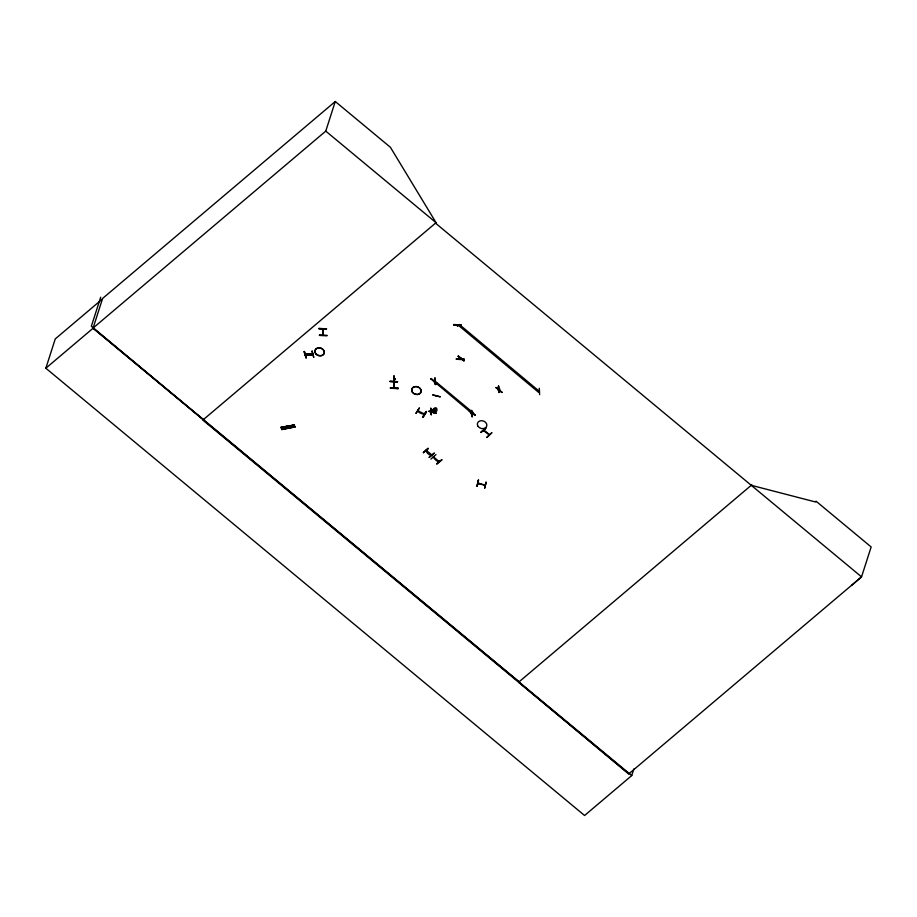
<?xml version="1.0" encoding="UTF-8"?>
<svg xmlns="http://www.w3.org/2000/svg" width="917" height="917" viewBox="0 0 917 917"><rect width="100%" height="100%" fill="white"/><g stroke="black" fill="none" stroke-linecap="round" stroke-linejoin="round"><path stroke-width="1.38" d="M390.482 388.235C414.014 389.244 374.663 386.791 398.081 388.636M390.47 387.971L398.127 388.063M464.059 359.109L456.402 358.948L464.071 359.12L464.013 359.705L456.414 359.281L456.471 358.707M464.002 359.407L456.391 358.937M319.357 335.404L326.968 335.84M319.414 334.888L327.014 335.347M431.769 454.843C431.563 457.411 424.777 451.519 426.096 450.224M431.838 454.992L426.267 450.281M434.073 457.331L434.2 456.838M433.947 457.056C431.93 456.895 438.785 463.658 439.277 461.091L439.014 461.801L438.796 460.735M439.232 461.641L433.489 456.884M488.543 434.796L488.543 434.371M489.334 434.589L483.832 429.924M305.453 355.12L312.926 354.398L305.487 354.936M394.459 387.043L394.115 388.097L393.725 381.312M460.483 358.501L460.013 359.109L460.403 358.077M323.357 334.258L323.002 335.313L322.967 328.538M323.082 334.751L323.311 335.29M460.999 358.169L460.345 358.925M323.472 334.774L323.265 335.324L322.704 329.1M477.092 486.205L478.215 480.095L477.207 486.033M477.127 486.285L478.617 479.981M484.692 484.921L485.276 485.402L485.494 484.738M484.6 488.291L486.136 481.998L484.715 488.062M432.801 395.055L440.343 396.843L432.881 394.814M436.32 413.452L428.892 411.252L436.332 413.407M432.641 411.779L432.973 411.573M483.339 430.474L489.082 434.704M428.892 411.263L436.366 413.292M633.888 768.904L631.744 775.564L584.576 815.5L45.85 368.221L55.261 338.912L102.429 298.988M100.687 297.211L91.356 326.269L203.391 419.619M45.85 368.221L93.03 328.286L102.612 298.438L335.267 101.5L390.413 147.293L436.056 222.682L435.506 223.152L861.544 576.862L851.503 585.493M519.148 681.767L93.098 328.045L325.764 131.12L335.267 101.5M304.157 351.601L306.152 357.939L304.112 351.624M281.072 427.46L294.162 424.972L294.85 426.737L281.691 428.938L281.886 429.569L294.884 426.99L293.979 424.88L294.242 425.58L281.095 427.127L281.909 429.592M305.292 354.203L312.686 353.767M283.261 426.841L284.121 428.812M284.591 426.6L285.439 428.583M285.76 426.394L286.62 428.365M287.078 426.153L287.938 428.136M318.898 328.733L326.578 328.939L318.887 328.378M312.686 353.859L305.246 354.329M313.706 357.355L312.021 350.856L313.694 357.206M389.931 381.552L397.6 381.69L389.989 381.289M394.001 376.165L394.47 382.527L393.943 376.119M394.448 378.813L394.264 379.489L395.181 379.202M394.516 378.755L394.402 379.535L395.044 378.778M393.989 381.323L393.645 382.446L394.115 381.896M393.932 382.378L394.081 381.461M395.124 378.847L394.929 379.558L394.23 379.237M415.986 413.349L419.436 407.87L416.077 413.177M424.651 413.727C424.88 415.275 416.387 412.226 417.877 410.254M417.751 410.965L418.06 410.266M417.9 410.724L418.347 411.274L418.53 410.518M433.581 381.529L434.555 380.704L472.828 412.478L471.854 413.303L433.695 381.163M424.032 413.407L423.803 413.682M434.669 380.337L434.234 381.506L434.268 380.693M423.23 417.109L426.554 411.767L422.966 416.719M424.135 413.384L423.711 413.98M434.727 380.406L434.165 381.461L434.647 380.796M434.922 380.578L434.326 381.438M424.307 414.324L424.617 413.636M435.025 380.83L434.165 381.461M453.583 324.859L461.194 325.18L453.583 324.744M422.932 416.937L426.279 411.378L422.852 416.937M435.082 378.182L435.564 384.578L434.784 377.964M437.1 383.501C430.99 379.661 426.852 374.572 436.779 383.948M457.274 325.684L457.388 324.698L457.296 325.707M457.308 325.776L457.652 324.652M459.383 324.503L539.311 391.318L538.336 392.144L458.408 325.329M431.242 411.045L431.059 411.722L431.987 411.424M431.311 410.976L431.208 411.767L431.838 411.011M436.309 396.327L436.549 395.617M431.93 411.08L431.781 411.756M431.265 414.759L430.852 408.157L431.334 414.507M432.755 409.704C438.452 402.861 438.257 416.719 432.755 409.704L435.208 411.733M432.434 412.146L432.709 411.504M461.251 325.008L453.56 324.503M423.448 452.597L428.09 448.333M426.416 450.82L426.669 450.602M428.365 448.608L423.299 452.746L428.056 448.344M458.099 356.289L464.094 360.851L458.385 356.048M460.976 358.879L460.494 359.235L460.827 358.215M431.082 454.649L431.254 454.511M430.91 459.073L435.942 454.58M463.922 360.828L458.179 356.197M433.454 456.597L433.386 457.17L433.626 456.448M436.962 464.071L441.96 459.864M475.063 415.023C465.355 406.116 468.828 412.512 475.075 415.011M471.464 410.415L471.934 416.776M471.132 412.959L470.948 413.727L471.67 412.982M471.968 412.937L471.625 413.705M472.037 412.776L472.817 412.512L472.117 412.661M472.691 411.928L472.244 412.937L472.748 412.547M480.932 432.48L485.918 428.159L481.012 432.239M483.488 430.016L483.66 429.867M484.233 430.256L483.844 430.898M498.561 385.988L499.02 392.35M498.756 390.275L498.435 390.012M498.928 388.888C498.206 390.126 500.201 389.656 499.536 388.854M498.584 390.688L499.008 388.819M498.951 389.679L498.252 390.585M499.478 389.587L499.616 388.923M486.996 437.489L491.787 432.813M489.334 434.486L488.944 435.128M491.753 432.778L486.744 437.26M478.021 482.72L478.491 483.603L478.708 482.846M478.193 482.709L477.975 483.465L485.231 485.357M484.623 484.635L484.612 485.253L484.829 484.497M485.139 485.391L485.357 484.635M539.265 388.235L539.632 394.619M538.852 391.123L538.634 390.974M538.715 391.548L538.829 390.802M539.356 390.825L539.402 391.548M539.517 390.906L538.634 391.513M460.345 359.017L460.311 358.581M469.355 410.22L474.96 415.252L469.275 410.426M498.71 389.301L499.57 389.576M539.299 391.33L538.554 391.25L539.219 391.284M431.105 411.469L431.701 411.435M430.738 408.352L431.242 414.69M498.424 386.195L498.859 392.556L498.55 385.988M477.883 483.156L485.208 485.093M436.056 222.682L202.84 420.078L628.89 773.799L861.544 576.862L871.15 546.945L816.004 501.163L815.729 502.023L751.252 485.299M435.586 223.209L436.125 222.751L325.764 131.12M458.294 325.695L459.268 324.87M436.641 463.83L441.73 459.635M480.898 432.4L485.62 427.987M751.802 484.841L518.598 682.237L628.695 773.959M431.047 379.18L431.403 378.698L437.042 383.742M496.12 387.719L501.828 392.51M423.826 413.796L424.582 414.186M309.407 354.822L309.224 354.111M304.57 351.406L306.152 357.939M294.048 424.949L281.129 427.631M281.083 427.505L294.265 425.591M281.255 427.907L294.38 425.534M281.874 429.305L294.758 426.863M305.155 354.065L312.617 353.515M389.931 381.438L397.542 381.827M435.082 378.217L435.139 384.555M318.898 328.607L326.486 328.836M308.891 354.856L308.708 354.157L308.869 354.799M471.854 410.415L472.358 416.776M393.852 381.747L394.379 388.051M457.56 325.718L457.606 325.214M417.82 410.713L424.456 414.083M460.025 359.051L459.967 358.994M93.03 328.286L631.744 775.564M292.844 425.213L293.532 426.967M292.741 425.144L293.566 427.23M294.712 426.646L294.896 427.253M394.012 375.936L394.47 382.527M286.31 427.058L287.422 427.356L286.31 427.058M436.664 396.144L436.698 396.133M282.413 426.886L283.204 429.076L282.413 426.886M429.19 457.365L434.2 453.136L429.19 457.365M496.166 387.547L502.046 392.361L496.131 387.559M433.993 409.005L434.452 410.598L436.309 410.415L435.85 408.822L433.993 409.005M312.961 354.868L305.521 355.418L312.961 354.89M315.643 353.698A4.826 3.874 17.8 0 0 323.839 354.111A4.826 3.874 17.8 0 0 319.254 347.944A4.826 3.874 17.8 0 0 315.643 353.698M315.723 353.515A4.803 3.851 17.8 0 0 323.873 353.916A4.803 3.851 17.8 0 0 319.311 347.795A4.803 3.851 17.8 0 0 315.723 353.515M412.455 392.338A4.837 3.886 17.8 0 0 420.674 392.751A4.837 3.886 17.8 0 0 416.066 386.584A4.803 3.851 17.8 0 0 412.501 392.247A4.803 3.851 17.8 0 0 420.662 392.659A4.803 3.851 17.8 0 0 416.1 386.538A4.837 3.886 17.8 0 0 412.455 392.338M478.158 426.462A4.837 3.886 17.8 0 0 486.377 426.875A4.837 3.886 17.8 0 0 481.78 420.697A4.837 3.886 17.8 0 0 478.158 426.462"/></g></svg>
